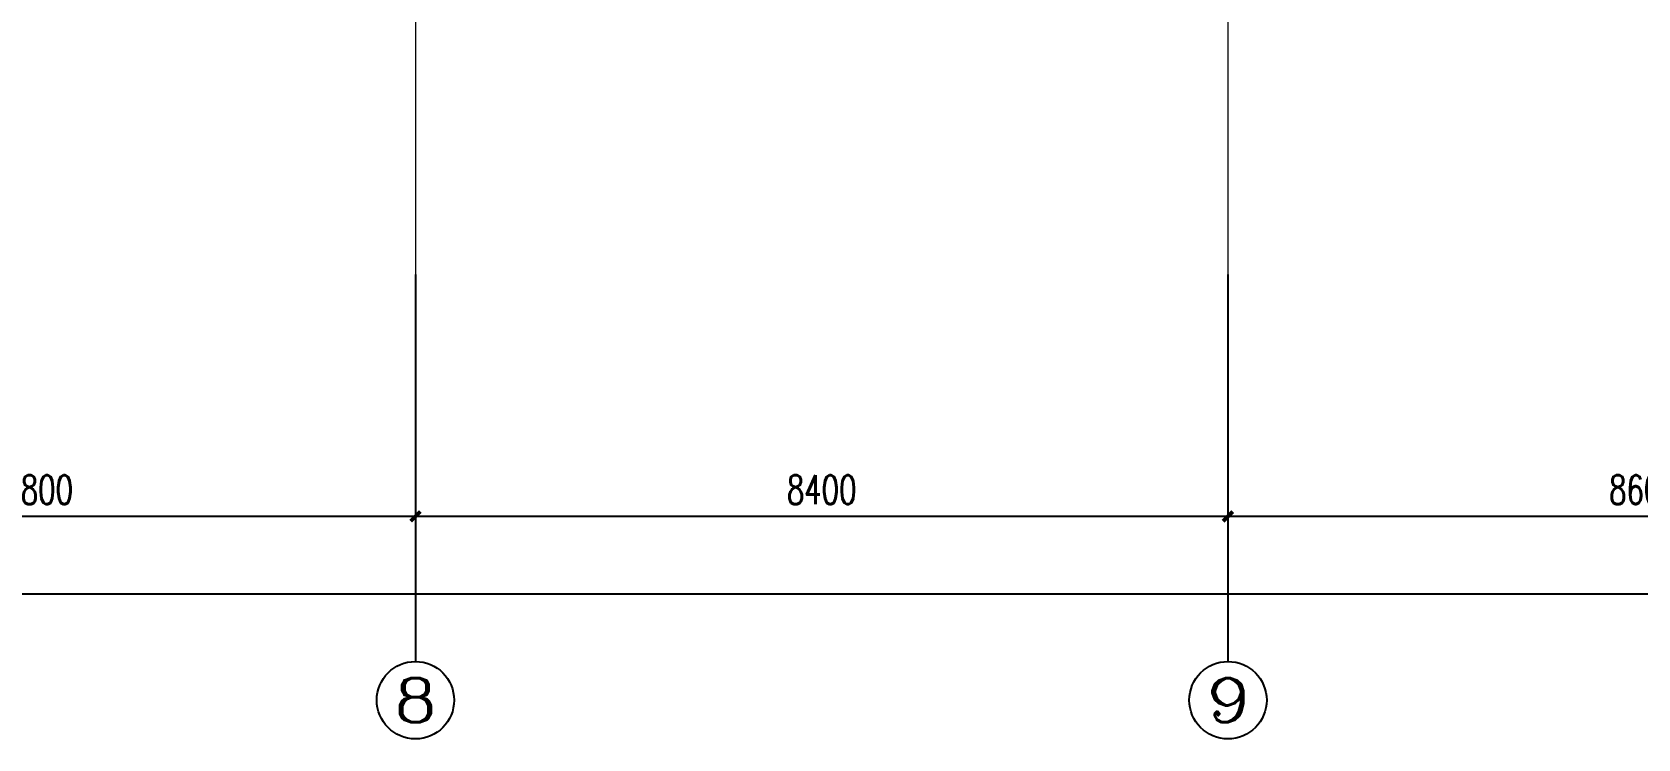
# Model space of a CAD drawing. Extents: x 1031190 to 1725648, y 733081 to 1571294.
# Drawn here: x 1155854 to 1172454, y 1052348 to 1059653 of the extents above; entities that cross this region are included whole.
import ezdxf
from ezdxf.enums import TextEntityAlignment as Align

# ---------------------------------------------------------------- set-up
doc = ezdxf.new("R2010")
doc.units = 0
doc.header["$LTSCALE"] = 1000
doc.header["$MEASUREMENT"] = 0
doc.linetypes.add('ACAD_ISO10W100', pattern=[18.5, 12, -3, 0.5, -3])
doc.linetypes.add('DOTE', pattern=[2.42, 2, -0.2, 0.02, -0.2])
for name, color, linetype in [('AXIS', 3, 'Continuous'), ('AXIS_TEXT', 4, 'Continuous'), ('C-AXIS(轴号)', 3, 'Continuous'), ('C-AXIS-T(字)', 7, 'Continuous')]:
    doc.layers.add(name, color=color, linetype=linetype)
doc.layers.add('DOTE', color=19, linetype='DOTE', lineweight=9)
doc.styles.add('_TCH_AXIS', font='COMPLEX', dxfattribs={"bigfont": 'GBCBIG'})
doc.styles.add('_TCH_DIM_T3', font='SIMPLEX', dxfattribs={"width": 0.705882, "bigfont": 'GBCBIG'})
doc.styles.add('COMPLEX', font='COMPLEX')
doc.dimstyles.new('_TCH_ARCH&&100', dxfattribs={"dimtxt": 297.5, "dimasz": 100, "dimexe": 250, "dimexo": 300, "dimgap": 126.25, "dimtad": 1, "dimdec": 0, "dimzin": 0, "dimdsep": 46, "dimtxsty": '_TCH_DIM_T3', "dimblk": 'ARCHTICK', "dimcen": 0.09, "dimclrt": 7, "dimazin": 2, "dimtfac": 1, "dimtdec": 0, "dimtix": 1, "dimtmove": 2, "dimatfit": 3, "dimfxl": 0, "dimtolj": 1, "dimtzin": 0, "dimarcsym": 0})

# ---------------------------------------------------------------- blocks, each defined once
blk = doc.blocks.new('_ArchTick')
at = {"color": 0, "linetype": 'ByBlock', "const_width": 0.4}
blk.add_lwpolyline([(-0.5, -0.5), (0.5, 0.5)], dxfattribs=at)
blk = doc.blocks.new('*D254')
at = {"layer": 'AXIS', "color": 0, "lineweight": -2}
for p, q in [((1112617, 1056848), (1112617, 1053598)), ((1184517, 1056848), (1184517, 1053598)), ((1112617, 1053848), (1184517, 1053848))]:
    blk.add_line(p, q, dxfattribs=at)
at = {"layer": 'Defpoints', "color": 0}
for p in [(1112617, 1057148), (1184517, 1057148), (1184517, 1053848)]:
    blk.add_point(p, dxfattribs=at)
at = {"layer": 'AXIS', "color": 0, "lineweight": -2, "xscale": 100, "yscale": 100, "zscale": 100, "rotation": 180}
blk.add_blockref('_ArchTick', (1112617, 1053848), dxfattribs=at)
at = {"layer": 'AXIS', "color": 0, "lineweight": -2, "xscale": 100, "yscale": 100, "zscale": 100}
blk.add_blockref('_ArchTick', (1184517, 1053848), dxfattribs=at)
at = {"layer": 'AXIS', "color": 7, "insert": (1148567, 1054123), "char_height": 297.5, "attachment_point": 5, "style": '_TCH_DIM_T3'}
blk.add_mtext('\\A1;71900', dxfattribs=at)
blk = doc.blocks.new('*D263')
at = {"layer": 'AXIS', "color": 0, "lineweight": -2}
for p, q in [((1152017, 1056848), (1152017, 1054398)), ((1159817, 1056848), (1159817, 1054398)), ((1152017, 1054648), (1159817, 1054648))]:
    blk.add_line(p, q, dxfattribs=at)
at = {"layer": 'Defpoints', "color": 0}
for p in [(1152017, 1057148), (1159817, 1057148), (1159817, 1054648)]:
    blk.add_point(p, dxfattribs=at)
at = {"layer": 'AXIS', "color": 0, "lineweight": -2, "xscale": 100, "yscale": 100, "zscale": 100, "rotation": 180}
blk.add_blockref('_ArchTick', (1152017, 1054648), dxfattribs=at)
at = {"layer": 'AXIS', "color": 0, "lineweight": -2, "xscale": 100, "yscale": 100, "zscale": 100}
blk.add_blockref('_ArchTick', (1159817, 1054648), dxfattribs=at)
at = {"layer": 'AXIS', "color": 7, "insert": (1155917, 1054923), "char_height": 297.5, "attachment_point": 5, "style": '_TCH_DIM_T3'}
blk.add_mtext('\\A1;7800', dxfattribs=at)
blk = doc.blocks.new('*D264')
at = {"layer": 'AXIS', "color": 0, "lineweight": -2}
for p, q in [((1159817, 1056848), (1159817, 1054398)), ((1168217, 1056848), (1168217, 1054398)), ((1159817, 1054648), (1168217, 1054648))]:
    blk.add_line(p, q, dxfattribs=at)
at = {"layer": 'Defpoints', "color": 0}
for p in [(1159817, 1057148), (1168217, 1057148), (1168217, 1054648)]:
    blk.add_point(p, dxfattribs=at)
at = {"layer": 'AXIS', "color": 0, "lineweight": -2, "xscale": 100, "yscale": 100, "zscale": 100, "rotation": 180}
blk.add_blockref('_ArchTick', (1159817, 1054648), dxfattribs=at)
at = {"layer": 'AXIS', "color": 0, "lineweight": -2, "xscale": 100, "yscale": 100, "zscale": 100}
blk.add_blockref('_ArchTick', (1168217, 1054648), dxfattribs=at)
at = {"layer": 'AXIS', "color": 7, "insert": (1164017, 1054923), "char_height": 297.5, "attachment_point": 5, "style": '_TCH_DIM_T3'}
blk.add_mtext('\\A1;8400', dxfattribs=at)
blk = doc.blocks.new('*D265')
at = {"layer": 'AXIS', "color": 0, "lineweight": -2}
for p, q in [((1168217, 1056848), (1168217, 1054398)), ((1176817, 1056848), (1176817, 1054398)), ((1168217, 1054648), (1176817, 1054648))]:
    blk.add_line(p, q, dxfattribs=at)
at = {"layer": 'Defpoints', "color": 0}
for p in [(1168217, 1057148), (1176817, 1057148), (1176817, 1054648)]:
    blk.add_point(p, dxfattribs=at)
at = {"layer": 'AXIS', "color": 0, "lineweight": -2, "xscale": 100, "yscale": 100, "zscale": 100, "rotation": 180}
blk.add_blockref('_ArchTick', (1168217, 1054648), dxfattribs=at)
at = {"layer": 'AXIS', "color": 0, "lineweight": -2, "xscale": 100, "yscale": 100, "zscale": 100}
blk.add_blockref('_ArchTick', (1176817, 1054648), dxfattribs=at)
at = {"layer": 'AXIS', "color": 7, "insert": (1172517, 1054923), "char_height": 297.5, "attachment_point": 5, "style": '_TCH_DIM_T3'}
blk.add_mtext('\\A1;8600', dxfattribs=at)
blk = doc.blocks.new('_AXISO')
blk.add_circle((0, 0), 0.5)
at = {"layer": 'AXIS_TEXT', "style": 'COMPLEX', "width": 1.041667}
blk.add_attdef('A', text='', height=0.56, dxfattribs=at).set_placement((-0.25, -0.28), (0.25, -0.28), align=Align.FIT)

msp = doc.modelspace()

# ---------------------------------------------------------------- linework, layer by layer
at = {"layer": 'C-AXIS(轴号)'}
for p, q in [((1159817, 1057147.8), (1159817, 1053147.8)), ((1168217, 1057147.8), (1168217, 1053147.8))]:
    msp.add_line(p, q, dxfattribs=at)
at = {"layer": 'DOTE', "linetype": 'ACAD_ISO10W100', "ltscale": 100}
for p, q in [((1159817, 1080847.8), (1159817, 1057147.8)), ((1168217, 1080847.8), (1168217, 1057147.8))]:
    msp.add_line(p, q, dxfattribs=at)

# ---------------------------------------------------------------- block references
at = {"layer": 'C-AXIS(轴号)'}
ref = msp.add_blockref('_AXISO', (1159817, 1052747.8), dxfattribs=dict(at, xscale=800, yscale=800, zscale=800))
ref.add_attrib('A', '8', dxfattribs={"layer": 'C-AXIS-T(字)', "height": 452.5, "style": '_TCH_AXIS', "width": 1.5}).set_placement((1159590.7, 1052521.5), (1160043.3, 1052521.5), align=Align.FIT)
ref = msp.add_blockref('_AXISO', (1168217, 1052747.8), dxfattribs=dict(at, xscale=800, yscale=800, zscale=800))
ref.add_attrib('A', '9', dxfattribs={"layer": 'C-AXIS-T(字)', "height": 452.5, "style": '_TCH_AXIS', "width": 1.5}).set_placement((1167990.7, 1052521.5), (1168443.3, 1052521.5), align=Align.FIT)

# ---------------------------------------------------------------- dimensions: what is measured, and where the dimension line sits
at = {"layer": 'AXIS'}
for p1, p2, distance, picture, middle in [((1112617, 1057147.8), (1184517, 1057147.8), -3300, '*D254', (1148567, 1054122.8)), ((1152017, 1057147.8), (1159817, 1057147.8), -2500, '*D263', (1155917, 1054922.8)), ((1159817, 1057147.8), (1168217, 1057147.8), -2500, '*D264', (1164017, 1054922.8)), ((1168217, 1057147.8), (1176817, 1057147.8), -2500, '*D265', (1172517, 1054922.8))]:
    dim = msp.add_aligned_dim(p1=p1, p2=p2, distance=distance, dimstyle='_TCH_ARCH&&100', dxfattribs=at)
    dim.commit()
    dim.dimension.update_dxf_attribs({"geometry": picture, "text_midpoint": middle})

doc.saveas('drawing.dxf')
